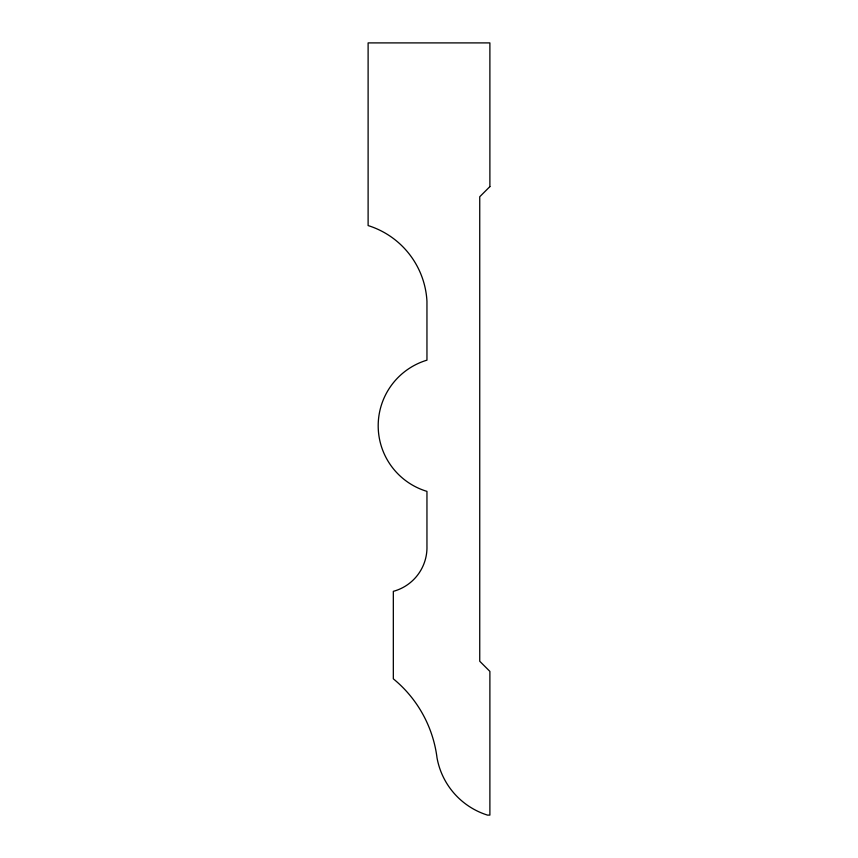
<?xml version="1.0" encoding="UTF-8"?>
<svg xmlns="http://www.w3.org/2000/svg" width="858" height="858" viewBox="0 0 858 858"><rect width="100%" height="100%" fill="white"/><g stroke="black" fill="none" stroke-linecap="round" stroke-linejoin="round"><path stroke-width="1.29" d="M489.886 186.604L479.74 196.75L479.74 661.25L489.886 671.396L489.886 815.1L487.473 815.1A73.724 73.724 0 0 1 437.033 757.904A121.75 121.75 0 0 0 393.329 678.828L393.329 591.344A45.485 45.485 0 0 0 426.952 545.924L426.952 491.377A68.522 68.522 0 0 1 426.952 360.156L426.952 301.276A84.052 84.052 0 0 0 368.114 225.568L368.114 42.9L489.886 42.9L489.886 186.604"/></g></svg>
